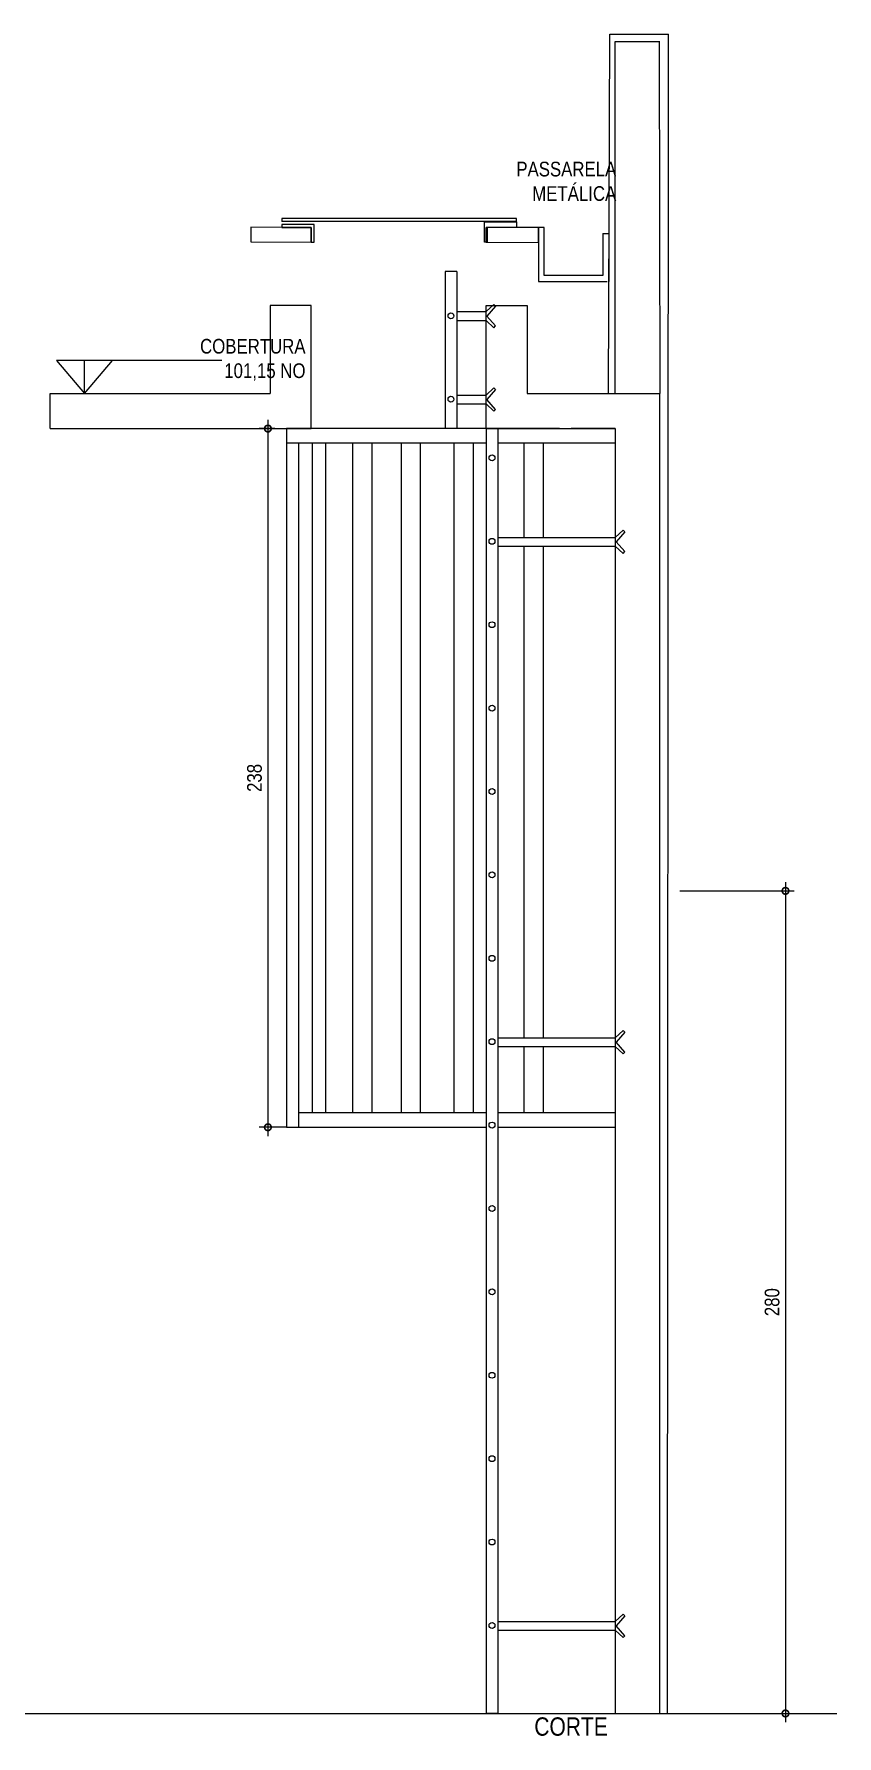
# Model space of a CAD drawing. Header units: metres. Extents: x -0.2 to 45.9, y -54 to 5.7.
# Drawn here: x 26.21 to 28.95, y -29.74 to -23.94 of the extents above; entities that cross this region are included whole.
import ezdxf

# ---------------------------------------------------------------- set-up
doc = ezdxf.new("R2010")
doc.units = ezdxf.units.M
doc.header["$PDMODE"] = 35
for name, color, linetype in [('ARQ-ALV ACAB', 4, 'Continuous'), ('ARQ-ALV OSSO', 5, 'Continuous'), ('ARQ-AUX', 7, 'Continuous'), ('ARQ-AUX1', 1, 'Continuous'), ('ARQ-CAX', 1, 'Continuous'), ('ARQ-DIM', 2, 'Continuous'), ('ARQ-EST', 2, 'Continuous'), ('ARQ-TXT', 2, 'Continuous')]:
    doc.layers.add(name, color=color, linetype=linetype)
doc.styles.add('Adesa', font='ARIALN.TTF')
doc.dimstyles.new('ADESA 1-0025', dxfattribs={"dimtxt": 0.05, "dimasz": 0.045, "dimexe": 0.03, "dimexo": 0.04, "dimgap": 0.02, "dimtad": 1, "dimtoh": 1, "dimdec": 0, "dimlfac": 100, "dimzin": 4, "dimtxsty": 'Adesa', "dimblk": 'DOTSMALL', "dimcen": 1, "dimdle": 0.03, "dimclrd": 1, "dimclre": 1, "dimclrt": 256, "dimazin": 1, "dimtm": 1e-09, "dimtfac": 1, "dimtdec": 0, "dimtix": 1, "dimtmove": 2, "dimatfit": 0, "dimldrblk": 'DOTSMALL', "dimfxl": 0.8, "dimtvp": 2, "dimtolj": 1, "dimtzin": 0, "dimarcsym": 0})

# ---------------------------------------------------------------- blocks, each defined once
blk = doc.blocks.new('_DotSmall')
at = {"color": 0, "linetype": 'ByBlock', "const_width": 0.5}
blk.add_lwpolyline([(-0.0625, 0, 1), (0.0625, 0, 1)], format="xyb", close=True, dxfattribs=at)
blk = doc.blocks.new('*D242')
at = {"layer": 'ARQ-DIM', "color": 1, "lineweight": -2, "transparency": 16777216}
for p, q in [((28.4094, -26.8583), (28.7996, -26.8583)), ((28.7696, -26.8283), (28.7696, -29.6923)), ((28.3894, -29.6623), (28.7996, -29.6623))]:
    blk.add_line(p, q, dxfattribs=at)
at = {"layer": 'Defpoints', "color": 0, "transparency": 16777216}
for p in [(28.3694, -26.8583), (28.3494, -29.6623), (28.7696, -29.6623)]:
    blk.add_point(p, dxfattribs=at)
at = {"layer": 'ARQ-DIM', "color": 1, "lineweight": -2, "transparency": 16777216, "xscale": 0.045, "yscale": 0.045, "zscale": 0.045}
for p, rotation in [((28.7696, -26.8583), 90), ((28.7696, -29.6623), 270)]:
    blk.add_blockref('_DotSmall', p, dxfattribs=dict(at, rotation=rotation))
at = {"layer": 'ARQ-DIM', "transparency": 16777216, "insert": (28.7241, -28.2603), "char_height": 0.05, "attachment_point": 5, "rotation": 90, "style": 'Adesa'}
blk.add_mtext('\\A1;280', dxfattribs=at)
blk = doc.blocks.new('*D261')
at = {"layer": 'ARQ-DIM', "color": 1, "lineweight": -2, "transparency": 16777216}
for p, q in [((27.0294, -25.2823), (26.9755, -25.2823)), ((27.0055, -25.2523), (27.0055, -27.6941)), ((27.0697, -27.6641), (26.9755, -27.6641))]:
    blk.add_line(p, q, dxfattribs=at)
at = {"layer": 'Defpoints', "color": 0, "transparency": 16777216}
for p in [(27.0694, -25.2823), (27.0055, -27.6641), (27.1097, -27.6641)]:
    blk.add_point(p, dxfattribs=at)
at = {"layer": 'ARQ-DIM', "color": 1, "lineweight": -2, "transparency": 16777216, "xscale": 0.045, "yscale": 0.045, "zscale": 0.045}
for p, rotation in [((27.0055, -25.2823), 90), ((27.0055, -27.6641), 270)]:
    blk.add_blockref('_DotSmall', p, dxfattribs=dict(at, rotation=rotation))
at = {"layer": 'ARQ-DIM', "transparency": 16777216, "insert": (26.96, -26.4732), "char_height": 0.05, "attachment_point": 5, "rotation": 90, "style": 'Adesa'}
blk.add_mtext('\\A1;238', dxfattribs=at)

msp = doc.modelspace()

# ---------------------------------------------------------------- linework, layer by layer
at = {"layer": 'ARQ-ALV ACAB'}
for p, q in [((28.1661, -25.1623, 0), (28.1708, -23.9373, 0)), ((28.1708, -23.9373), (28.3708, -23.9373)), ((28.3676, -29.6623, 0), (28.3709, -23.9373, 0))]:
    msp.add_line(p, q, dxfattribs=at)
at = {"layer": 'ARQ-ALV OSSO', "ltscale": 0.05}
msp.add_line((22.2204, -29.6623), (28.945, -29.6623), dxfattribs=at)
at = {"layer": 'ARQ-AUX'}
for p, q in [((27.9994, -25.2823), (27.0694, -25.2823)), ((27.0694, -25.2823), (27.0694, -27.6641)), ((28.1894, -25.2823), (28.0394, -25.2823)), ((27.7494, -25.3323), (27.0694, -25.3323)), ((27.1097, -25.3323), (27.1097, -27.6641)), ((27.157, -27.6141), (27.157, -25.3323)), ((27.2025, -27.6141), (27.2025, -25.3323)), ((27.2954, -27.6141), (27.2954, -25.3323)), ((27.3604, -27.6141), (27.3604, -25.3323)), ((27.4605, -27.6141), (27.4605, -25.3323)), ((27.5255, -27.6141), (27.5255, -25.3323)), ((27.6409, -27.6141), (27.6409, -25.3323)), ((27.7059, -27.6141), (27.7059, -25.3323)), ((28.0394, -25.3323), (27.7894, -25.3323)), ((27.8795, -25.6531), (27.8795, -25.3323)), ((27.9445, -25.6531), (27.9445, -25.3323)), ((28.1894, -25.3323), (28.0394, -25.3323)), ((27.8795, -27.3588), (27.8795, -25.6831)), ((27.9445, -27.3588), (27.9445, -25.6831)), ((27.8795, -27.6141), (27.8795, -27.3888)), ((27.9445, -27.6141), (27.9445, -27.3888)), ((27.1097, -27.6141), (27.7494, -27.6141)), ((27.7894, -27.6141), (28.1894, -27.6141)), ((27.0694, -27.6641), (27.7494, -27.6641)), ((27.7894, -27.6641), (28.1894, -27.6641))]:
    msp.add_line(p, q, dxfattribs=at)
at = {"layer": 'ARQ-AUX1'}
for p, q in [((27.8532, -24.5667), (27.0532, -24.5667, 0)), ((27.8532, -24.5767), (27.0532, -24.5767, 0)), ((27.1612, -24.5867), (27.0532, -24.5867, 0)), ((27.9276, -24.5974, 0), (27.9276, -24.7804, 0)), ((27.9476, -24.5974), (27.9276, -24.5974)), ((27.9476, -24.7604, 0), (27.9476, -24.5974, 0)), ((28.1476, -24.6175, 0), (28.1476, -24.7604, 0)), ((28.1676, -24.6175, 0), (28.1676, -24.7804, 0)), ((27.6097, -24.747, 0), (27.6094, -25.2823)), ((27.6497, -24.747, 0), (27.6494, -25.2823)), ((28.1476, -24.7604, 0), (27.9476, -24.7604, 0)), ((27.9276, -24.7804, 0), (28.1617, -24.7804, 0)), ((27.7494, -25.2823), (27.7494, -29.6623)), ((27.7894, -25.2823), (27.7894, -29.6623)), ((27.7894, -29.6623), (27.7494, -29.6623))]:
    msp.add_line(p, q, dxfattribs=at)
at = {"layer": 'ARQ-AUX1', "elevation": 0}
for points in [[(27.1532, -24.5964), (26.9476, -24.5961), (26.9476, -24.6461), (27.1532, -24.6464)], [(27.0532, -24.5667), (27.0532, -24.5767)], [(27.7494, -24.6472), (27.9276, -24.6474), (27.9276, -24.5974), (27.7494, -24.5974)], [(28.1476, -24.6175), (28.1676, -24.6175)], [(27.6497, -24.747), (27.6097, -24.747)]]:
    msp.add_lwpolyline(points, dxfattribs=at)
at = {"layer": 'ARQ-AUX1'}
for points in [[(27.1532, -24.6464), (27.1632, -24.6464), (27.1632, -24.5867), (27.0532, -24.5867), (27.0532, -24.5964), (27.1532, -24.5964)], [(27.7532, -24.6464), (27.7432, -24.6464), (27.7432, -24.5779), (27.8532, -24.5779), (27.8532, -24.5964), (27.7532, -24.5964)]]:
    msp.add_lwpolyline(points, close=True, dxfattribs=at)
for points in [[(27.1532, -24.6464), (27.1532, -24.5964)], [(27.7494, -24.6472), (27.7494, -24.5972)], [(27.8532, -24.5767), (27.8532, -24.5667)], [(27.6494, -25.2823), (27.6094, -25.2823)]]:
    msp.add_lwpolyline(points, dxfattribs=at)
at = {"layer": 'ARQ-CAX'}
for p, q in [((27.6494, -24.8836), (27.7494, -24.8836)), ((27.7494, -24.8836), (27.7759, -24.8588)), ((27.7818, -24.8649), (27.752, -24.8986)), ((27.7759, -24.8588), (27.7818, -24.8649)), ((27.6494, -24.9136), (27.7494, -24.9136)), ((27.7494, -24.9136), (27.7759, -24.9385)), ((27.7818, -24.9324), (27.752, -24.8986)), ((27.7759, -24.9385), (27.7818, -24.9324)), ((27.6494, -25.1679), (27.7494, -25.1679)), ((27.7494, -25.1679), (27.7759, -25.1431)), ((27.7818, -25.1492), (27.752, -25.1829)), ((27.7759, -25.1431), (27.7818, -25.1492)), ((27.6494, -25.1979), (27.7494, -25.1979)), ((27.7494, -25.1979), (27.7759, -25.2228)), ((27.7818, -25.2167), (27.752, -25.1829)), ((27.7759, -25.2228), (27.7818, -25.2167)), ((28.1894, -25.6531), (28.2159, -25.6282)), ((28.2218, -25.6343), (28.192, -25.6681)), ((28.2159, -25.6282), (28.2218, -25.6343)), ((27.7894, -25.6531), (28.1894, -25.6531)), ((27.7894, -25.6831), (28.1894, -25.6831)), ((28.1894, -25.6831), (28.2159, -25.7079)), ((28.2218, -25.7018), (28.192, -25.6681)), ((28.2159, -25.7079), (28.2218, -25.7018)), ((27.7894, -27.3588), (28.1894, -27.3588)), ((28.1894, -27.3588), (28.2159, -27.3339)), ((28.2218, -27.34), (28.192, -27.3738)), ((28.2218, -27.4075), (28.192, -27.3738)), ((28.2159, -27.3339), (28.2218, -27.34)), ((27.7894, -27.3888), (28.1894, -27.3888)), ((28.1894, -27.3888), (28.2159, -27.4136)), ((28.2159, -27.4136), (28.2218, -27.4075)), ((27.7894, -29.3488), (28.1894, -29.3488)), ((28.1894, -29.3488), (28.2159, -29.3239)), ((28.2218, -29.33), (28.192, -29.3638)), ((28.2159, -29.3239), (28.2218, -29.33)), ((27.7894, -29.3788), (28.1894, -29.3788)), ((28.1894, -29.3788), (28.2159, -29.4036)), ((28.2218, -29.3975), (28.192, -29.3638)), ((28.2159, -29.4036), (28.2218, -29.3975))]:
    msp.add_line(p, q, dxfattribs=at)
for centre in [(27.6294, -24.8981), (27.6294, -25.1823), (27.7694, -25.3823), (27.7694, -25.6666), (27.7694, -25.9509), (27.7694, -26.2352), (27.7694, -26.5195), (27.7694, -26.8038), (27.7694, -27.0881), (27.7694, -27.3723), (27.7694, -27.6566), (27.7694, -27.9409), (27.7694, -28.2252), (27.7694, -28.5095), (27.7694, -28.7938), (27.7694, -29.0781), (27.7694, -29.3623), (27.7694, -29.3623)]:
    msp.add_circle(centre, 0.01, dxfattribs=at)
at = {"layer": 'ARQ-DIM'}
for points in [[(27.1532, -25.2823), (27.1532, -24.8623), (27.0132, -24.8623), (27.0132, -25.1623)], [(27.7494, -25.2823), (27.7494, -24.8623), (27.8894, -24.8623), (27.8894, -25.1623)], [(26.849, -25.0498), (26.2855, -25.0498), (26.3805, -25.1623), (26.4754, -25.0498), (26.2855, -25.0498), (26.3805, -25.1623), (26.3805, -25.0498)]]:
    msp.add_lwpolyline(points, dxfattribs=at)
at = {"layer": 'ARQ-EST'}
for p, q in [((28.1894, -25.1623, 0), (28.1894, -23.9623, 0)), ((28.1894, -23.9623), (28.3411, -23.9623)), ((26.2638, -25.1623), (27.0132, -25.1623)), ((26.2638, -25.2823, 0), (26.2638, -25.1623, 0)), ((27.8894, -25.1623), (28.3411, -25.1623)), ((28.3411, -29.6623, 0), (28.3411, -25.1623, 0)), ((26.2638, -25.2823), (27.1532, -25.2823)), ((27.7494, -25.2823), (28.1894, -25.2823)), ((28.1894, -25.2823), (28.1894, -29.6623))]:
    msp.add_line(p, q, dxfattribs=at)
msp.add_lwpolyline([(28.3394, -23.9623), (28.3411, -25.1623)], dxfattribs=at)

# ---------------------------------------------------------------- texts
at = {"layer": 'ARQ-TXT', "ltscale": 0.01, "char_height": 0.05, "attachment_point": 3, "style": 'Adesa'}
for s, insert, width in [('PASSARELA METÁLICA', (28.1928, -24.3727, 0), 0.500186), ('COBERTURA\\P101,15 NO', (27.1338, -24.9766), 0.646247)]:
    msp.add_mtext(s, dxfattribs=dict(at, insert=insert, width=width))
at = {"layer": 'ARQ-TXT', "insert": (27.9135, -29.6757), "char_height": 0.0625, "width": 0.551174, "attachment_point": 1, "style": 'Adesa'}
msp.add_mtext('CORTE', dxfattribs=at)

# ---------------------------------------------------------------- dimensions: what is measured, and where the dimension line sits
at = {"layer": 'ARQ-DIM'}
for base, p1, p2, picture, middle in [((27.0055, -27.6641), (27.0694, -25.2823), (27.1097, -27.6641), '*D261', (26.96, -26.4732)), ((28.7696, -29.6623), (28.3694, -26.8583), (28.3494, -29.6623), '*D242', (28.7241, -28.2603))]:
    dim = msp.add_linear_dim(base=base, p1=p1, p2=p2, angle=90, dimstyle='ADESA 1-0025', dxfattribs=at)
    dim.commit()
    dim.dimension.update_dxf_attribs({"geometry": picture, "text_midpoint": middle})

doc.saveas('drawing.dxf')
